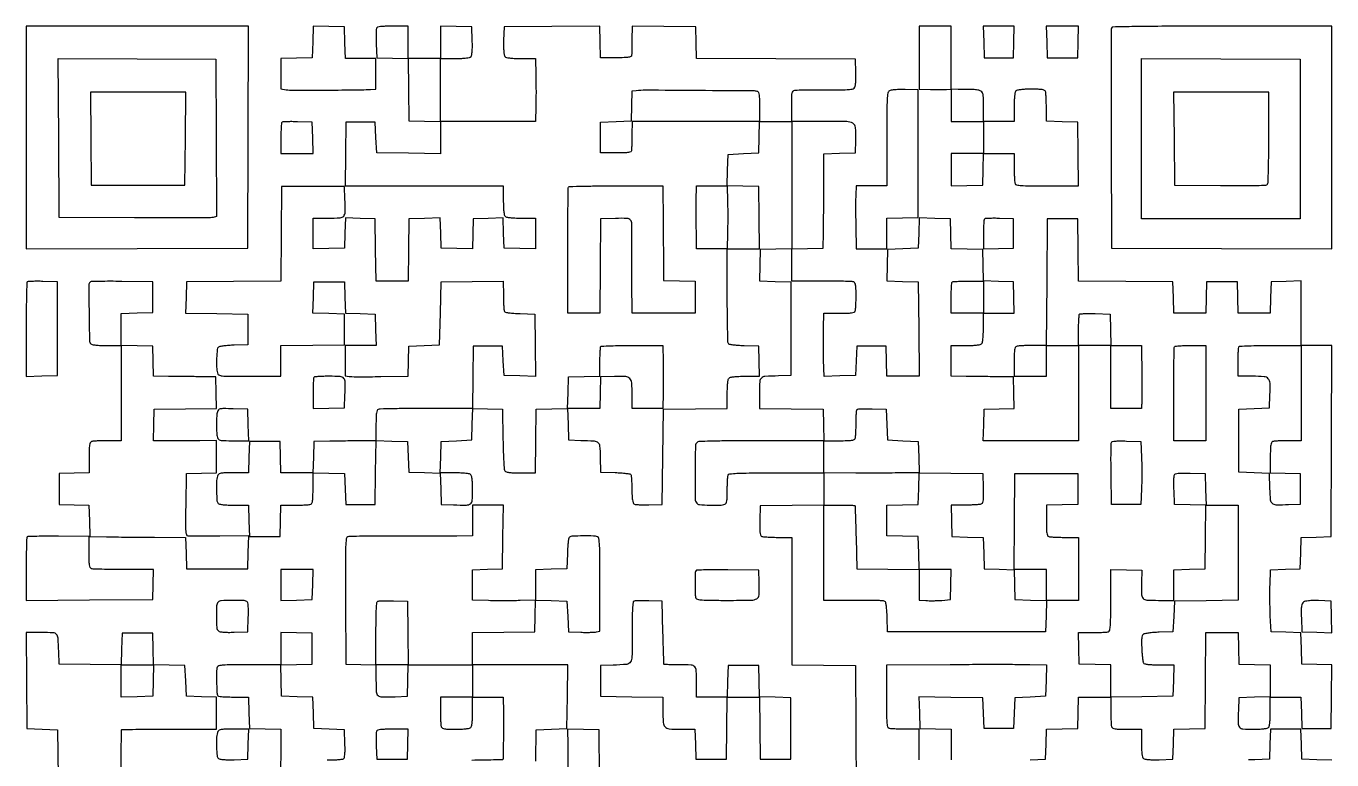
# Model space of a CAD drawing. Extents: x 179 to 1071, y 112 to 1107.
# Drawn here: x 179 to 1071, y 606 to 1107 of the extents above; entities that cross this region are included whole.
import ezdxf

# ---------------------------------------------------------------- set-up
doc = ezdxf.new("R2010")
doc.units = 0

msp = doc.modelspace()

# ---------------------------------------------------------------- linework, layer by layer
for points in [[(179, 1030.993714), (179, 954.987428), (254.75, 955.243714), (330.5, 955.5), (330.756286, 1031.25), (331.012572, 1107), (255.006286, 1107), (179, 1107)], [(833.216168, 1096.25), (833.5, 1085.5), (843.5, 1085.5), (853.5, 1085.5), (853.783832, 1096.25), (854.067663, 1107), (843.5, 1107), (832.932337, 1107)], [(876.216168, 1096.25), (876.5, 1085.5), (887, 1085.5), (897.5, 1085.5), (897.783832, 1096.25), (898.067663, 1107), (887, 1107), (875.932337, 1107)], [(223.235953, 1030.25), (223.5, 998.5), (255.5, 998.5), (287.5, 998.5), (287.764047, 1030.25), (288.028094, 1062), (255.5, 1062), (222.971906, 1062)], [(353, 725.466168), (353, 714.932337), (363.75, 715.216168), (374.5, 715.5), (374.784983, 725.75), (375.069966, 736), (364.034983, 736), (353, 736)], [(854.215017, 725.75), (854.5, 715.5), (865.25, 715.216168), (876, 714.932337), (876, 725.466168), (876, 736), (864.965017, 736), (853.930034, 736)], [(265.783832, 660.25), (265.5, 649.5), (254.75, 649.216168), (244, 648.932337), (244, 659.966168), (244, 671), (255.033832, 671), (266.067663, 671)]]:
    msp.add_lwpolyline(points, close=True)
for points in [[(865, 606), (875.5, 606.5), (875.784613, 616.716519), (876.069227, 626.933039), (886.784613, 627.216519), (897.5, 627.5), (897.783832, 638.25), (898.067663, 649), (909.033832, 649), (920, 649), (920, 639.581787, 0.005951), (920.044305, 635.859224, 0.007831), (920.178303, 632.465525, 0.005915), (920.367894, 629.638111, 0.07203), (920.606989, 628.581787, 0.201158), (921.381554, 627.772413, 0.0653), (923.006334, 627.305311, 0.031643), (925.836306, 627.060597, 0.005748), (931.106989, 627), (941, 627), (941, 617.622445, 0.007941), (941.0715, 613.120571, 0.025065), (941.318264, 610.113655, 0.036119), (941.734312, 608.104681, 0.151559), (942.399285, 607.083586, 0.132968), (943.486141, 606.587315, 0.020746), (945.849829, 606.296386, 0.018924), (949.042317, 606.15859, 0.009044), (953.149285, 606.211141), (962.5, 606.5), (962.784613, 616.716519), (963.069227, 626.933039), (973.784613, 627.216519), (984.5, 627.5), (984.763664, 660.25), (985.027329, 693), (995.979833, 693), (1006.932337, 693), (1007.216168, 682.25), (1007.5, 671.5), (1018.25, 671.216168), (1029, 670.932337), (1029, 660), (1029, 649.067663), (1018.25, 648.783832), (1007.5, 648.5), (1007.204946, 640, 0.009402), (1007.063929, 631.128427, 0.166071), (1007.986037, 628.454216, 0.213688), (1010.27423, 627.237933, 0.016882), (1017.319052, 627, 0.009407), (1021.333093, 627.07553, 0.019094), (1024.481118, 627.314649, 0.019972), (1026.819523, 627.677483, 0.148968), (1027.8, 628.2, 0.150969), (1028.328068, 629.200304, 0.019349), (1028.688776, 631.630442, 0.018472), (1028.925705, 634.928253, 0.008695), (1029, 639.2), (1029, 649), (1039.466168, 649), (1049.932337, 649), (1050.216168, 638.25), (1050.5, 627.5), (1060.5, 627.5), (1070.5, 627.5), (1070.769404, 649.214803), (1071.038809, 670.929605), (1060.769404, 671.214803), (1050.5, 671.5), (1050.216519, 682.215387), (1049.933039, 692.930773), (1039.716519, 693.215387), (1029.5, 693.5), (1029, 704.385003, -0.00576), (1028.830876, 709.301933, -0.00352), (1028.739013, 715.107184, -0.003528), (1028.729074, 720.859818, -0.006256), (1028.813661, 725.600723), (1029.127322, 735.931439), (1039.313661, 736.21572), (1049.5, 736.5), (1049.783481, 747.215387), (1050.066961, 757.930773), (1060.283481, 758.215387), (1070.5, 758.5), (1070.757242, 823.75), (1071.014483, 889), (1060.507242, 889), (1050, 889), (1050, 911.034983), (1050, 933.069966), (1039.75, 932.784983), (1029.5, 932.5), (1029.216168, 921.75), (1028.932337, 911), (1018, 911), (1007.067663, 911), (1006.783832, 921.75), (1006.5, 932.5), (996, 932.5), (985.5, 932.5), (985.216168, 921.75), (984.932337, 911), (974, 911), (963.067663, 911), (962.783832, 921.75), (962.5, 932.5), (930.269847, 932.763827), (898.039695, 933.027654), (897.769847, 954.263827), (897.5, 975.5), (887, 975.5), (876.5, 975.5), (876.239377, 932.25), (875.978755, 889), (866.571165, 889, 0.005957), (862.852672, 888.955694, 0.007837), (859.462404, 888.821697, 0.005923), (856.637867, 888.632099, 0.072008), (855.581787, 888.393011, 0.201158), (854.772413, 887.618446, 0.0653), (854.305311, 885.993666, 0.031643), (854.060597, 883.163694, 0.005748), (854, 877.893011), (854, 868), (865, 868), (876, 868), (876, 878.5), (876, 889), (887, 889), (898, 889), (898, 856.5), (898, 824), (888.25, 823.957682, -0.000334), (873.659075, 823.904101, -0.00058), (861.541702, 823.881745, -0.000694), (851.464404, 823.888828, -0.001257), (843.216168, 823.926805), (832.932337, 824), (833.216168, 834.75), (833.5, 845.5), (843.783473, 845.785353), (854.066946, 846.070705), (853.783473, 856.785353), (853.5, 867.5), (842.5, 867.652492, 0.000324), (837.54442, 867.717978, 0.0002), (831.720313, 867.788832, 0.000201), (825.967406, 867.8542, 0.000362), (821.25, 867.902492), (811, 868), (811, 878.5), (811, 889), (820.8, 889, 0.008695), (825.071747, 889.074295, 0.018472), (828.369558, 889.311224, 0.019349), (830.799696, 889.671932, 0.150969), (831.8, 890.2, 0.150969), (832.328068, 891.200304, 0.019349), (832.688776, 893.630442, 0.018472), (832.925705, 896.928253, 0.008695), (833, 901.2), (833, 911), (843.533832, 911), (854.067663, 911), (853.783832, 921.75), (853.5, 932.5), (843.283481, 932.784613), (833.066961, 933.069227), (832.783481, 943.784613), (832.5, 954.5), (821.784613, 954.783481), (811.069227, 955.066961), (810.784613, 965.283481), (810.5, 975.5), (799.785353, 975.783473), (789.070705, 976.066946), (788.785353, 965.783473), (788.5, 955.5), (778, 955), (767.5, 954.5), (767.216515, 943.784171), (766.93303, 933.068343), (777.716515, 932.784171), (788.5, 932.5), (788.763853, 900.25), (789.027706, 868), (778.048836, 868), (767.069966, 868), (766.784983, 878.25), (766.5, 888.5), (756.5, 888.5), (746.5, 888.5), (746, 878.5), (745.5, 868.5), (734.812989, 868.216807), (724.125978, 867.933614), (723.812989, 879.216807, -0.004045), (723.71349, 884.281583, -0.00255), (723.675316, 890.1965, -0.00256), (723.697217, 896.013345, -0.0047), (723.783832, 900.75), (724.067663, 911), (734.426843, 911, 0.005377), (739.973908, 911.059651, 0.030446), (742.919034, 911.302822, 0.063217), (744.602718, 911.767927, 0.20495), (745.393011, 912.581787, 0.070701), (745.631706, 913.623534, 0.006434), (745.821697, 916.287222, 0.008233), (745.955664, 919.484808, 0.006352), (746, 922.974799, 0.006824), (745.936805, 927.605148, 0.03479), (745.687898, 930.167248, 0.070258), (745.216173, 931.656877, 0.191652), (744.418213, 932.393011, 0.083055), (743.220565, 932.636631, 0.001841), (737.303225, 932.821697, 0.004125), (730.357109, 932.956005, 0.002771), (722.418213, 933), (702, 933), (702, 943.966168), (702, 954.932337), (712.75, 955.216168), (723.5, 955.5), (723.703106, 966, 0.002225), (723.784589, 971.471862, 0.00067), (723.860325, 979.794749, 0.000671), (723.920247, 989.131925, 0.000729), (723.953106, 998.216168), (724, 1019.932337), (734.75, 1020.216168), (745.5, 1020.5), (745.788833, 1029.243181, 0.024894), (745.645336, 1037.807297, 0.253904), (743.811752, 1040.707167, 0.123466), (739.591054, 1041.847959, 0.004572), (722.964816, 1042), (702, 1042), (702, 1052.391592, -0.003678), (702.048293, 1058.956689, -0.047361), (702.315767, 1061.392701, -0.152694), (702.985668, 1062.598631, -0.138101), (704.25, 1063.266887, -0.047107), (705.822311, 1063.452668, -0.002153), (711.237209, 1063.556451, -0.003573), (717.673062, 1063.606086, -0.002552), (724.87667, 1063.573393, 0.003058), (734.433931, 1063.539695, 0.014903), (739.843997, 1063.715009, 0.022216), (743.220901, 1064.076431, 0.159931), (744.662773, 1064.80563, 0.129992), (745.327589, 1065.948493, 0.04059), (745.699795, 1067.913561, 0.026478), (745.856156, 1070.854605, 0.007864), (745.786103, 1075.357531), (745.5, 1084.5), (691.283745, 1084.758596), (637.067489, 1085.017192), (636.783745, 1095.758596), (636.5, 1106.5), (614.75, 1106.769502), (593, 1107.039005), (592.88465, 1097.769502, -0.001156), (592.830648, 1094.109758, -0.001536), (592.763631, 1090.782291, -0.001084), (592.692823, 1087.992656, -0.015497), (592.63465, 1087, -0.275213), (592.07762, 1086.230626, -0.066821), (590.503494, 1085.78892, -0.030039), (587.600724, 1085.556017, -0.005001), (582, 1085.5), (571.5, 1085.5), (571.21603, 1096.263621), (570.93206, 1107.027242), (538.21603, 1106.763621), (505.5, 1106.5), (505.211141, 1097.149285, 0.009044), (505.15859, 1093.042317, 0.018924), (505.296386, 1089.849829, 0.020746), (505.587315, 1087.486141, 0.132968), (506.083586, 1086.399285, 0.153777), (507.121999, 1085.729425, 0.035252), (509.194366, 1085.31522, 0.024289), (512.318545, 1085.070322, 0.007415), (517.060061, 1085), (526.875232, 1085), (527.187616, 1073.75, -0.004056), (527.286888, 1068.698016, -0.002552), (527.324862, 1062.79375, -0.002561), (527.302819, 1056.984411, -0.004692), (527.216168, 1052.25), (526.932337, 1042), (494.466168, 1042), (462, 1042), (462, 1063.5), (462, 1085), (471.877555, 1085, 0.007345), (476.653266, 1085.070162, 0.024181), (479.794146, 1085.314808, 0.035127), (481.875583, 1085.728754, 0.154085), (482.916414, 1086.399285, 0.132968), (483.412685, 1087.486141, 0.020746), (483.703614, 1089.849829, 0.018924), (483.84141, 1093.042317, 0.009044), (483.788859, 1097.149285), (483.5, 1106.5), (472.75, 1106.783832), (462, 1107.067663), (462, 1096.033832), (462, 1085), (451, 1085), (440, 1085), (440, 1096), (440, 1107), (429.468615, 1107, 0.00619), (424.342601, 1106.936534, 0.023677), (421.157558, 1106.706476, 0.034741), (419.150647, 1106.322788, 0.241018), (418.428774, 1105.674983, 0.081654), (418.239658, 1104.758353, 0.005045), (418.154817, 1101.970602, 0.007376), (418.136178, 1098.631743, 0.005394), (418.210159, 1094.924983), (418.5, 1085.5), (429.23021, 1085.216369), (439.96042, 1084.932738), (440.23021, 1063.716369), (440.5, 1042.5), (451.25, 1042.216168), (462, 1041.932337), (462, 1030.946666), (462, 1019.960995), (440.25, 1020.230498), (418.5, 1020.5), (418, 1031), (417.5, 1041.5), (407.5, 1041.5), (397.5, 1041.5), (397.230498, 1019.75), (396.960995, 998), (450.980498, 998), (505, 998), (505, 988.2, 0.008695), (505.074295, 983.928253, 0.018472), (505.311224, 980.630442, 0.019349), (505.671932, 978.200304, 0.150969), (506.2, 977.2, 0.150969), (507.200304, 976.671932, 0.019349), (509.630442, 976.311224, 0.018472), (512.928253, 976.074295, 0.008695), (517.2, 976), (527, 976), (527, 965.466168), (527, 954.932337), (516.25, 955.216168), (505.5, 955.5), (505.214635, 965.784593), (504.92927, 976.069185), (494.714635, 975.784593), (484.5, 975.5), (484.214647, 965.216527), (483.929295, 954.933054), (473.214647, 955.216527), (462.5, 955.5), (462.214647, 965.783473), (461.929295, 976.066946), (451.214647, 975.783473), (440.5, 975.5), (440.230112, 954.25), (439.960225, 933), (429, 933), (418.039775, 933), (417.769888, 954.25), (417.5, 975.5), (407.285365, 975.784593), (397.07073, 976.069185), (396.785365, 965.784593), (396.5, 955.5), (385.75, 955.216168), (375, 954.932337), (375, 965.466168), (375, 976), (385.480948, 976, 0.01319), (393.50249, 976.211645, 0.203196), (395.933469, 977.397028, 0.179688), (396.928151, 980.034911, 0.009927), (396.795054, 989), (396.5, 997.5), (375, 997.5), (353.5, 997.5), (353.236165, 965.263835), (352.97233, 933.02767), (320.736165, 932.763835), (288.5, 932.5), (288.216371, 921.769986), (287.932742, 911.039971), (309.216371, 910.769986), (330.5, 910.5), (330.5, 900), (330.5, 889.5), (321.054124, 889.209882, 0.009679), (317.346001, 889.024093, 0.013265), (314.020329, 888.704018, 0.009997), (311.288784, 888.312199, 0.133347), (310.373712, 887.89519, 0.20101), (309.51104, 886.243559, 0.010957), (309.13582, 880.266421, 0.01745), (309.100481, 874.259667, 0.054104), (309.653743, 870.25, 0.213201), (310.687475, 868.932612, 0.0961), (312.835432, 868.282876, 0.024195), (317.383932, 868.038171, 0.001342), (331.608408, 868), (353, 868), (353, 878.480498), (353, 888.960995), (374.75, 889.230498), (396.5, 889.5), (396.5, 900), (396.5, 910.5), (385.716515, 910.784171), (374.93303, 911.068343), (375.216515, 921.784171), (375.5, 932.5), (386, 932.5), (396.5, 932.5), (396.783481, 921.784613), (397.066961, 911.069227), (407.283481, 910.784613), (417.5, 910.5), (417.783832, 899.75), (418.067663, 889), (407.533832, 889), (397, 889), (397, 878.613499), (397, 868.226999), (399.75, 867.863499, 0.030213), (401.60506, 867.731545, 0.001824), (407.189861, 867.692686, 0.002724), (413.846303, 867.706922, 0.002009), (421.215486, 867.792453), (439.930971, 868.084906), (440.215486, 878.292453), (440.5, 888.5), (451, 889), (461.5, 889.5), (462, 911), (462.5, 932.5), (483.75, 932.769888), (505, 933.039775), (505.015313, 923.269888, 0.007295), (505.07721, 919.439142, 0.010156), (505.252233, 916.014116, 0.006942), (505.49508, 913.172452, 0.117279), (505.800347, 912.288805, 0.199883), (506.589, 911.737468, 0.01918), (508.944063, 911.315749, 0.019108), (512.199826, 910.987032, 0.00836), (516.535034, 910.788805), (526.5, 910.5), (526.769987, 889.215966), (527.039973, 867.931931), (516.269987, 868.215966), (505.5, 868.5), (505, 878.5), (504.5, 888.5), (494.5, 888.5), (484.5, 888.5), (484.230112, 867.25), (483.960225, 846), (452.5619, 846, 0.001806), (440.413246, 845.956125, 0.002795), (429.922183, 845.821697, 0.000866), (420.831057, 845.638633, 0.086349), (419.581787, 845.393011, 0.205218), (418.76761, 844.601595, 0.063068), (418.30265, 842.913621, 0.030363), (418.059586, 839.960143, 0.005351), (418, 834.393011), (418, 824), (407.75, 823.902492, 0.000362), (403.032594, 823.8542, 0.000201), (397.279688, 823.788832, 0.0002), (391.45558, 823.717978, 0.000324), (386.5, 823.652492), (375.5, 823.5), (375.216168, 812.75), (374.932337, 802), (364, 802), (353.067663, 802), (352.783832, 812.75), (352.5, 823.5), (342, 823.5), (331.5, 823.5), (331.216168, 812.75), (330.932337, 802), (320.5828, 802, 0.003808), (314.078006, 801.950457, 0.04688), (311.614743, 801.681084, 0.145131), (310.364818, 801.013005, 0.133242), (309.630286, 799.75, 0.05739), (309.039417, 795.764518, 0.015809), (309.033618, 789.416487, 0.010157), (309.359131, 783.041418, 0.180438), (310.2, 781.2, 0.150842), (311.199046, 780.67228, 0.01939), (313.623182, 780.311437, 0.018512), (316.911233, 780.074372, 0.008739), (321.166168, 780), (330.932337, 780), (331.216168, 769.25), (331.5, 758.5), (342, 758.5), (352.5, 758.5), (352.783832, 769.25), (353.067663, 780), (362.452044, 780, 0.005972), (366.161644, 780.044307, 0.007852), (369.544413, 780.178303, 0.005942), (372.36267, 780.367915, 0.07196), (373.418213, 780.606989, 0.205485), (374.232706, 781.399526, 0.062919), (374.697521, 783.091792, 0.03028), (374.940479, 786.053621, 0.005326), (375, 791.640821), (375, 802.067663), (385.75, 801.783832), (396.5, 801.5), (397, 791), (397.5, 780.5), (407.5, 780.5), (417.5, 780.5), (417.769596, 802.283633), (418.039192, 824.067266), (428.769596, 823.783633), (439.5, 823.5), (440, 813), (440.5, 802.5), (451.216508, 802.216508), (461.933016, 801.933016), (462.216508, 791.216508), (462.5, 780.5), (471, 780.204946, 0.009402), (479.871573, 780.063929, 0.166071), (482.545784, 780.986037, 0.213688), (483.762067, 783.27423, 0.016882), (484, 790.319052, 0.009407), (483.92447, 794.333093, 0.019094), (483.685351, 797.481118, 0.019972), (483.322517, 799.819523, 0.148968), (482.8, 800.8, 0.151095), (481.798441, 801.328414, 0.019308), (479.362299, 801.688986, 0.018432), (476.054729, 801.925781, 0.008652), (471.766168, 802), (461.932337, 802), (462.216168, 812.75), (462.5, 823.5), (473, 824), (483.5, 824.5), (483.784183, 835.284606), (484.068365, 846.069211), (494.284183, 845.784606), (504.5, 845.5), (504.771257, 825.07685, 0.003809), (504.954977, 816.28686, 0.008626), (505.259303, 809.641918, 0.005658), (505.637707, 804.560667, 0.152945), (506.143702, 803.32685, 0.16113), (507.139769, 802.704365, 0.029649), (509.301203, 802.311575, 0.022456), (512.479051, 802.070931, 0.00767), (517.102942, 802), (526.960995, 802), (527.230498, 823.75), (527.5, 845.5), (538.215829, 845.783485), (548.931657, 846.06697), (549.215829, 835.283485), (549.5, 824.5), (558, 824.24922, -0.008001), (567.14566, 823.832838, -0.165236), (569.65727, 822.803333, -0.196929), (570.809521, 820.50884, -0.012174), (571.215131, 812.7397), (571.5, 802.5), (581.464966, 802.211195, -0.009352), (585.401832, 802.023357, -0.015015), (588.747492, 801.699808, -0.010294), (591.429994, 801.302552, -0.215656), (592.08582, 800.861141, -0.114423), (592.349444, 800.080606, -0.006075), (592.575631, 797.448186, -0.009286), (592.749832, 794.283536, -0.006609), (592.832227, 790.732836, 0.008666), (592.945344, 786.592457, 0.023432), (593.213896, 783.665652, 0.02924), (593.614717, 781.65551, 0.186943), (594.211373, 780.828354, 0.121333), (595.127098, 780.509786, 0.009178), (597.765216, 780.311691, 0.012227), (600.958779, 780.209012, 0.008991), (604.5, 780.245463), (613.5, 780.5), (614, 813), (614.5, 845.5), (636.25, 845.769502), (658, 846.039005), (658, 855.819502, -0.00872), (658.07434, 860.081558, -0.018495), (658.311347, 863.373743, -0.019373), (658.672132, 865.800421, -0.150896), (659.2, 866.8, -0.151099), (660.201601, 867.328426, -0.019307), (662.637948, 867.688993, -0.018431), (665.94585, 867.925784, -0.008651), (670.234983, 868), (680.069966, 868), (679.784983, 878.25), (679.5, 888.5), (669.535034, 888.788805, -0.00836), (665.199826, 888.987032, -0.019108), (661.944063, 889.315749, -0.01918), (659.589, 889.737468, -0.199883), (658.800347, 890.288805, -0.135448), (658.487779, 891.310601, -0.000948), (658.252233, 900.470774, -0.003568), (658.076749, 910.992264, -0.002265), (658.015313, 923.25), (658, 955), (669.019888, 955), (680.039775, 955), (679.769888, 976.25), (679.5, 997.5), (668.716515, 997.784171), (657.93303, 998.068343), (658.216515, 1008.784171), (658.5, 1019.5), (669, 1020), (679.5, 1020.5), (679.783832, 1031.25), (680.067663, 1042), (691.033832, 1042), (702, 1042), (702, 998.533832), (702, 955.067663), (691.25, 954.783832), (680.5, 954.5), (680.216515, 943.784171), (679.93303, 933.068343), (690.716515, 932.784171), (701.5, 932.5), (701.5, 900.5), (701.5, 868.5), (693, 868.24922, 0.007917), (683.757562, 867.829986, 0.170041), (681.276951, 866.786976, 0.199966), (680.185286, 864.475254, 0.011615), (680, 856.50045), (680, 846.039005), (701.75, 845.769502), (723.5, 845.5), (723.783832, 834.75), (724.067663, 824), (713.283832, 823.952903, -0.000693), (707.194172, 823.934747, -0.000137), (696.282009, 823.920329, -0.000145), (683.571965, 823.910709, -0.000135), (670.548538, 823.908149, 0.002278), (656.763786, 823.846348, 0.005491), (646.565466, 823.642125, 0.002415), (638.59801, 823.356495, 0.164475), (637.353739, 822.878614, 0.219526), (636.226101, 820.519433, 0.002414), (636.064829, 802.297969, 0.002847), (636.094974, 784.264986, 0.173036), (637.186416, 781.275383, 0.204828), (638.948574, 780.371369, 0.0088), (646.059274, 779.998856, 0.013317), (653.008471, 779.942506, 0.087191), (656.418213, 780.606989, 0.191652), (657.216173, 781.343123, 0.070258), (657.687898, 782.832752, 0.03479), (657.936805, 785.394852, 0.006824), (658, 790.025201, -0.006352), (658.044336, 793.515192, -0.008233), (658.178303, 796.712778, -0.006434), (658.368294, 799.376466, -0.070701), (658.606989, 800.418213, -0.279562), (659.804405, 801.345967, -0.016522), (664.57718, 801.733108, -0.010731), (672.91322, 801.953519, -0.001243), (691.606989, 802), (724, 802), (724, 791.019502), (724, 780.039005), (702.25, 779.769502), (680.5, 779.5), (680.211769, 769.582645, 0.006827), (680.138177, 764.804805, 0.023663), (680.278982, 761.717063, 0.033714), (680.604266, 759.705135, 0.19692), (681.211769, 758.847958, 0.115445), (682.139851, 758.524351, 0.007585), (684.985645, 758.266219, 0.010675), (688.421391, 758.080714, 0.007755), (692.25, 758.015313), (702, 758), (702, 714.519502), (702, 671.039005), (723.75, 670.769502), (745.5, 670.5), (745.760623, 627.25), (746.021245, 584)], [(527.230112, 605.25), (527.5, 626.5), (538, 627), (548.5, 627.5), (548.769502, 649.25), (549.039005, 671), (516.519502, 671), (484, 671), (484, 681.980112), (484, 692.960225), (505.25, 693.230112), (526.5, 693.5), (526.784171, 704.283485), (527.068343, 715.06697), (537.784171, 714.783485), (548.5, 714.5), (549, 704), (549.5, 693.5), (558, 693.204946, 0.006878), (561.419301, 693.13333, 0.008052), (564.664062, 693.16227, 0.007225), (567.400533, 693.270341, 0.047969), (568.75, 693.473998), (571, 694.038104), (571, 725.912063, 0.001267), (570.953422, 744.29556, 0.010899), (570.732833, 752.504961, 0.016942), (570.344361, 757.200679, 0.278904), (569.418213, 758.393011, 0.086779), (566.67076, 758.930759, 0.007578), (559.53623, 758.966446, 0.005824), (552.257609, 758.807741, 0.133957), (550.287346, 758.198752, 0.202046), (549.730055, 757.394503, 0.018631), (549.31097, 754.952903, 0.018541), (548.98494, 751.554841, 0.007781), (548.787346, 746.964064), (548.5, 736.5), (537.75, 736.216168), (527, 735.932337), (527, 725.530507), (527, 715.128677), (516.400107, 714.814338, -0.004692), (511.554047, 714.716137, -0.002696), (505.712026, 714.6841, -0.002693), (499.841483, 714.71519, -0.004492), (494.900107, 714.812384), (484, 715.124768), (484, 725.527401), (484, 735.930034), (494.25, 736.215017), (504.5, 736.5), (504.769502, 758.25), (505.039005, 780), (494.519502, 780), (484, 780), (484, 769.5), (484, 759), (473.25, 758.847657, -0.002815), (467.216693, 758.796125, -0.000576), (456.551562, 758.777356, -0.000606), (444.156683, 758.784849, -0.000569), (431.5, 758.822264, 0.001664), (419.491596, 758.831473, 0.002552), (409.089083, 758.751726, 0.000859), (400.102868, 758.621512, 0.071164), (398.73943, 758.403865, 0.300746), (397.657466, 757.082542, 0.01689), (397.278896, 751.529582, 0.009319), (397.119251, 741.332272, 0.000763), (397.23943, 714.679258), (397.5, 671.5), (407.75, 671.215017), (418, 670.930034), (418, 660.484069, 0.013279), (418.212318, 652.491055, 0.203503), (419.398538, 650.064186, 0.179309), (422.037274, 649.07159, 0.009911), (431, 649.204946), (439.5, 649.5), (439.783832, 660.25), (440.067663, 671), (462.033832, 671), (484, 671), (484, 660), (484, 649), (473, 649), (462, 649), (462, 639.581787, 0.005951), (462.044305, 635.859224, 0.007831), (462.178303, 632.465525, 0.005915), (462.367894, 629.638111, 0.07203), (462.606989, 628.581787, 0.195123), (463.357006, 627.779618, 0.068495), (464.894083, 627.309523, 0.033615), (467.550838, 627.062206, 0.006405), (472.406989, 627, 0.009539), (476.37742, 627.075751, 0.019202), (479.500056, 627.315267, 0.020076), (481.822996, 627.678473, 0.148618), (482.8, 628.2, 0.150969), (483.328068, 629.200304, 0.019349), (483.688776, 631.630442, 0.018472), (483.925705, 634.928253, 0.008695), (484, 639.2), (484, 649), (494.5, 649), (505, 649), (505.085939, 638.75, -0.003221), (505.105914, 628.463171, -0.002748), (504.997487, 617.616792, -0.00033), (504.823025, 606.81646, -0.194547), (504.582392, 606.249059, -0.192562), (504.335803, 606.143366, -0.000195), (498.259556, 605.997056, -0.001838), (491.451202, 605.860821, -0.001123), (483.414282, 605.747616)], [(243.93983, 594.783832, -0.002172), (243.925436, 606.110657, -0.002792), (244.015599, 616.526206, -0.000393), (244.160593, 626.175211, -0.194806), (244.394728, 626.728062, -0.196395), (244.664587, 626.841376, -0.0001), (254.037854, 626.930338, -0.001321), (264.482796, 626.999798, -0.000802), (276.835221, 627.029492), (309, 627.05521), (309, 637.992622), (309, 648.930034), (298.75, 649.215017), (288.5, 649.5), (288, 660), (287.5, 670.5), (276.783492, 670.783492), (266.066984, 671.066984), (265.783492, 681.783492), (265.5, 692.5), (255, 692.5), (244.5, 692.5), (244.215968, 681.730211), (243.931935, 670.960423), (222.715968, 671.230211), (201.5, 671.5), (201.24922, 680, 0.007933), (200.829621, 689.244133, 0.170386), (199.784699, 691.724207, 0.199677), (197.469223, 692.815248, 0.011543), (189.467284, 693), (178.972671, 693), (179.236336, 660.25), (179.5, 627.5), (190, 627), (200.5, 626.5), (200.763899, 594.21517)], [(384.716168, 606.015313, 0.007737), (388.557851, 606.08078, 0.010655), (392.004857, 606.266491, 0.00756), (394.860144, 606.524893, 0.115506), (395.789728, 606.848883, 0.193917), (396.393714, 607.690708, 0.035484), (396.721172, 609.617554, 0.024729), (396.862613, 612.565119, 0.007315), (396.789728, 617.08357), (396.5, 626.5), (386, 627), (375.5, 627.5), (375.216508, 638.216508), (374.933016, 648.933016), (364.216508, 649.216508), (353.5, 649.5), (353.216515, 660.215829), (352.93303, 670.931657), (363.716515, 671.215829), (374.5, 671.5), (374.5, 682), (374.5, 692.5), (363.75, 692.783832), (353, 693.067663), (353, 682.033832), (353, 671), (331.606989, 671, 0.001918), (319.137981, 670.952164, 0.017035), (313.649258, 670.722937, 0.036978), (310.663595, 670.272527, 0.250218), (309.571759, 669.326404, 0.088636), (309.122527, 666.985463, 0.005396), (309.108249, 659.829191, 0.00562), (309.251167, 652.69703, 0.083054), (309.739574, 650.25, 0.250222), (310.422186, 649.654087, 0.028118), (312.52002, 649.291615, 0.022035), (315.715414, 649.064969, 0.006687), (320.573157, 649), (330.932337, 649), (331.216168, 638.25), (331.5, 627.5), (342.260597, 627.216061), (353.021194, 626.932122), (352.760597, 583.716061)], [(789, 606), (789, 616.5), (789, 627), (779.581787, 627, -0.005951), (775.859224, 627.044305, -0.007831), (772.465525, 627.178303, -0.005915), (769.638111, 627.367894, -0.07203), (768.581787, 627.606989, -0.258668), (767.696196, 628.662358, -0.030034), (767.275591, 631.833641, -0.015908), (767.049571, 637.481592, -0.002046), (767, 649.596478), (767, 670.978978), (810.25, 671.239489, -0.000803), (827.636239, 671.316297, -0.000944), (844.10975, 671.331534, -0.000827), (858.028584, 671.295108, -0.005865), (864.783193, 671.187011), (876.066386, 670.874022), (875.783193, 660.187011), (875.5, 649.5), (865, 649), (854.5, 648.5), (854, 638), (853.5, 627.5), (843.5, 627.5), (833.5, 627.5), (833, 638), (832.5, 648.5), (810.715969, 648.769597), (788.931939, 649.039194), (789.215969, 638.269597), (789.5, 627.5), (800.25, 627.216168), (811, 626.932337), (811, 616.5), (811, 606.067663)], [(570.763853, 594.25), (570.5, 626.5), (559.695226, 626.784387), (548.890453, 627.068775), (549.003658, 616.284387, -0.001252), (549.04288, 611.377378, -0.000736), (549.066444, 605.510101, -0.000736), (549.072722, 599.646089, -0.001258)], [(1071, 605.930034), (1060.75, 606.215017), (1050.5, 606.5), (1050.215017, 616.75), (1049.930034, 627), (1039.5, 627), (1029.069966, 627), (1028.784983, 616.75), (1028.5, 606.5), (1018.535034, 606.211195, 0.00836), (1014.199826, 606.012968, 0.019108)]]:
    msp.add_lwpolyline(points, format="xyb")
for points in [[(374.784171, 1096.283485), (374.5, 1085.5), (363.75, 1085.216168), (353, 1084.932337), (353, 1074.554066), (353, 1064.175796), (356.75, 1063.642839, 0.035454), (360.979954, 1063.344994, 0.000738), (382.101358, 1063.38844, 0.001819), (402.157352, 1063.532237, 0.007564), (414.25, 1063.845929), (418, 1064), (418, 1074.5), (418, 1085), (407.533832, 1085), (397.067663, 1085), (396.783832, 1095.75), (396.5, 1106.5), (385.784171, 1106.783485), (375.068343, 1107.06697)], [(789, 1085.5), (789, 1064), (796.75, 1063.820304, 0.003416), (799.955469, 1063.76789, 0.003363), (803.178125, 1063.758894, 0.003306), (806.002165, 1063.788681, 0.012836), (807.75, 1063.863587), (811, 1064.086564), (811, 1053.043282), (811, 1042), (822, 1042), (833, 1042), (833, 1031), (833, 1020), (822, 1020), (811, 1020), (811, 1008.966168), (811, 997.932337), (821.75, 998.216168), (832.5, 998.5), (832.783832, 1009.25), (833.067663, 1020), (843.533832, 1020), (854, 1020), (854, 1010.581787, 0.005951), (854.044305, 1006.859224, 0.007831), (854.178303, 1003.465525, 0.005915), (854.367894, 1000.638111, 0.07203), (854.606989, 999.581787, 0.258752), (855.662869, 998.696053, 0.029979), (858.838399, 998.275555, 0.015887), (864.493684, 998.049558, 0.002042), (876.626491, 998), (898.039005, 998), (897.769502, 1019.75), (897.5, 1041.5), (886.75, 1041.783832), (876, 1042.067663), (876, 1051.452044, 0.005972), (875.955693, 1055.161644, 0.007852), (875.821697, 1058.544413, 0.005942), (875.632085, 1061.36267, 0.07196), (875.393011, 1062.418213, 0.195123), (874.642994, 1063.220382, 0.068495), (873.105917, 1063.690477, 0.033615), (870.449162, 1063.937794, 0.006405), (865.593011, 1064, 0.009539), (861.62258, 1063.924249, 0.019202), (858.499944, 1063.684733, 0.020076), (856.177004, 1063.321527, 0.148618), (855.2, 1062.8, 0.150969), (854.671932, 1061.799696, 0.019349), (854.311224, 1059.369558, 0.018472), (854.074295, 1056.071747, 0.008695), (854, 1051.8), (854, 1042), (843.5, 1042), (833, 1042), (833, 1052.024751, 0.003882), (832.949456, 1058.534255, 0.053875), (832.660954, 1060.864619, 0.154006), (831.91392, 1062.121005, 0.091613), (830.412936, 1063.033102, 0.040557), (829.161271, 1063.396076, 0.019468), (827.509835, 1063.6664, 0.019158), (825.75469, 1063.815964, 0.025924), (824.162936, 1063.807787, -0.009484), (822.422557, 1063.74161, -0.004511), (820.180675, 1063.719156, -0.00447), (817.836091, 1063.737789, -0.006328), (815.75, 1063.799436), (811, 1064), (811, 1085.5), (811, 1107), (800, 1107), (789, 1107)], [(920.460009, 1105.75, 0.090591), (920.266358, 1104.709509, 0.000109), (920.198937, 1082.982812, 0.000984), (920.176611, 1058.652573, 0.000605), (920.241394, 1030), (920.5, 955.5), (995.75, 955.243674), (1071, 954.987348), (1071, 1030.993674), (1071, 1107), (995.968615, 1107, 0.000668), (957.448289, 1106.948566, 0.003471), (936.19131, 1106.744245, 0.001205), (921.475143, 1106.465155, 0.305157)], [(308.758677, 1030.77123), (309.017354, 977.04246), (306.758677, 976.494347, -0.057902), (304.987826, 976.276519, -0.000418), (290.035361, 976.188577, -0.001589), (272.903102, 976.156579, -0.001017), (253, 976.223117), (201.5, 976.5), (201.241383, 1030.758691), (200.982767, 1085.017383), (254.741383, 1084.758691), (308.5, 1084.5)], [(1049.5, 1030), (1049.5, 975.5), (995.211905, 975.5), (940.92381, 975.5), (940.942857, 1025.75, -0.000032), (940.951538, 1045.331386, -0.000047), (940.961905, 1062.563467, -0.000022), (940.972765, 1077.239555, -0.00086), (940.980952, 1080.508612), (941, 1085.017225), (995.25, 1084.758612), (1049.5, 1084.5)], [(678.623247, 1062.591079, -0.230867), (679.300822, 1061.864635, -0.041818), (679.702522, 1060.009422, -0.026032), (679.93655, 1056.999433, -0.006386), (680, 1052.031385), (680, 1042), (636.5, 1042), (593, 1042), (592.847686, 1032.75, -0.000742), (592.782125, 1029.097728, -0.000986), (592.711031, 1025.776562, -0.000695), (592.642052, 1022.991784, -0.009938), (592.596366, 1022, -0.279912), (592.056446, 1021.230382, -0.068249), (590.500094, 1020.788076, -0.030202), (587.608937, 1020.555645, -0.004959), (581.998681, 1020.5), (571.5, 1020.5), (571.5, 1031), (571.5, 1041.5), (582, 1042), (592.5, 1042.5), (592.784286, 1052.686886), (593.068573, 1062.873772), (595.784286, 1063.186886, -0.030056), (601.987702, 1063.52653, -0.000449), (638.351965, 1063.297627, -0.00016), (676.401417, 1063.011751, -0.089884)], [(768.75, 1062.939322, 0.224283), (767.716393, 1061.408461, 0.024908), (767.271821, 1057.099241, 0.012096), (767.044476, 1049.209829, 0.001155), (767, 1029.95031), (767, 998), (756.547717, 998), (746.095435, 998), (745.797717, 991.75, 0.009528), (745.701269, 988.371893, 0.002386), (745.675256, 982.85625, 0.002436), (745.706341, 976.546875, 0.00245), (745.7989, 970.25), (746.0978, 955), (756.5489, 955), (767, 955), (767, 965.466168), (767, 975.932337), (777.75, 976.216168), (788.5, 976.5), (788.5, 1020), (788.5, 1063.5), (779.5, 1063.739012, 0.011099), (775.925599, 1063.754574, 0.014103), (772.629687, 1063.602695, 0.0121), (769.903866, 1063.333461, 0.10362)], [(963.235953, 1030.25), (963.5, 998.5), (994.93202, 998.235498, 0.001697), (1010.901959, 998.155315, 0.00816), (1019.995146, 998.288929, 0.006635), (1026.009704, 998.555446, 0.241447), (1027.166708, 999.235498, 0.134731), (1027.492293, 1000.296498, 0.001088), (1027.738089, 1009.161365, 0.003824), (1027.920853, 1019.372002, 0.002438), (1027.984687, 1031.25), (1028, 1062), (995.485953, 1062), (962.971906, 1062)], [(353.699448, 1041.366114, 0.177451), (353.419778, 1040.762931, 0.004898), (353.205463, 1037.836713, 0.009512), (353.050668, 1034.343898, 0.006317), (353, 1030.333333), (353, 1020), (364.033832, 1020), (375.067663, 1020), (374.783832, 1030.75), (374.5, 1041.5), (364.449448, 1041.782781, 0.006672), (360.547259, 1041.840477, 0.010046), (357.145783, 1041.777033, 0.005301), (354.300668, 1041.636532, 0.183378)], [(614.070665, 987.75, 0.000166), (614.109579, 982.365361, 0.000048), (614.173251, 974.048437, 0.000048), (614.246823, 964.674575, 0.000052), (614.320665, 955.5), (614.5, 933.5), (625.25, 933.216168), (636, 932.932337), (636, 921.966168), (636, 911), (614.5, 911), (593, 911), (592.872412, 931.75, -0.00075), (592.83208, 940.427591, -0.000692), (592.816369, 949.34187, -0.000691), (592.824339, 957.284404, -0.002303), (592.860795, 962.498921, 0.007859), (592.821271, 972.092932, 0.171688), (591.84661, 974.683146, 0.214746), (589.528079, 975.796761, 0.013159), (581.671783, 975.78412), (571.5, 975.5), (571.236147, 943.25), (570.972294, 911), (559.986147, 911), (549, 911), (549, 953.833333, -0.001457), (549.048, 970.303359, -0.002374), (549.195833, 984.280208, -0.000321), (549.393998, 996.69021, -0.194599), (549.666667, 997.333333, -0.192996), (550.302543, 997.605252, -0.00057), (559.488542, 997.804167, -0.003167), (569.914556, 997.951968, -0.00196), (582.166667, 998), (614, 998)], [(658.185662, 987.25, -0.004782), (658.281931, 982.356229, -0.002807), (658.308236, 976.5, -0.002807), (658.268781, 970.643775, -0.004781), (658.161524, 965.75), (657.823048, 955), (647.411524, 955), (637, 955), (636.936926, 961.75, 0.000495), (636.906816, 964.663738, 0.000382), (636.868431, 967.839062, 0.000387), (636.828031, 970.803875, 0.000929), (636.792325, 973, -0.004406), (636.770043, 975.395062, -0.001192), (636.777224, 979.189062, -0.001206), (636.806031, 983.495706, -0.001251), (636.8554, 987.75), (637, 998), (647.435662, 998), (657.871323, 998)], [(833.700461, 975.367127, 0.176293), (833.420705, 974.767292, 0.005304), (833.20576, 971.973609, 0.009923), (833.050759, 968.630702, 0.006622), (833, 964.79835), (833, 954.930034), (843.25, 955.215017), (853.5, 955.5), (853.5, 965.5), (853.5, 975.5), (843.950461, 975.783794, 0.007041), (840.240283, 975.841782, 0.010544), (837.000338, 975.778463, 0.005798), (834.297812, 975.637197, 0.182377)], [(179.699448, 932.366114, 0.19269), (179.414302, 931.700394, 0.000624), (179.205463, 922.51115, 0.003314), (179.0504, 912.066836, 0.002054), (179, 899.799502), (179, 867.932337), (189.75, 868.216168), (200.5, 868.5), (200.5, 900.5), (200.5, 932.5), (190.449448, 932.782781, 0.006672), (186.547259, 932.840477, 0.010046), (183.145783, 932.777033, 0.005301), (180.300668, 932.636532, 0.183378)], [(222.686013, 932.35268, 0.200421), (221.80232, 930.201623, 0.001597), (221.972512, 911.288174, 0.001635), (222.2646, 892.399751, 0.194048), (223.2, 890.2, 0.150969), (224.200304, 889.671932, 0.019349), (226.630442, 889.311224, 0.018472), (229.928253, 889.074295, 0.008695), (234.2, 889), (244, 889), (244, 856.5), (244, 824), (234.581787, 824, 0.005951), (230.859224, 823.955695, 0.007831), (227.465525, 823.821697, 0.005915), (224.638111, 823.632106, 0.07203), (223.581787, 823.393011, 0.204941), (222.767938, 822.602756, 0.063222), (222.302828, 820.919218, 0.030449), (222.059653, 817.974376, 0.005378), (222, 812.427994), (222, 802.069966), (211.75, 801.784983), (201.5, 801.5), (201.5, 791), (201.5, 780.5), (211.716519, 780.215387), (221.933039, 779.930773), (222.216519, 769.215387), (222.5, 758.5), (234, 758.344864, 0.001091), (239.84945, 758.278725, 0.000371), (248.354124, 758.207433, 0.000368), (257.750175, 758.142558, 0.000424), (266.716168, 758.094864), (287.932337, 758), (288.216168, 747.25), (288.5, 736.5), (309.5, 736.5), (330.5, 736.5), (330.782828, 747.758251), (331.065657, 759.016501), (311.282828, 758.920866, -0.000451), (303.574229, 758.890561, -0.000661), (296.791301, 758.878993, -0.000311), (291.014424, 758.880376, -0.012118), (289.730112, 758.912615, -0.317959), (288.726965, 759.699287, -0.055025), (288.269676, 762.210545, -0.019091), (288.107644, 767.271369, -0.001632), (288.230112, 780.25), (288.5, 801.5), (298.75, 801.784983), (309, 802.069966), (309, 813.109492), (309, 824.149017), (297.75, 823.990942, -0.001627), (292.69568, 823.936372, -0.001021), (286.783812, 823.90385, -0.001024), (280.963644, 823.895634, -0.001872), (276.216168, 823.916434), (265.932337, 824), (266.216168, 834.75), (266.5, 845.5), (287.783629, 845.769986), (309.067258, 846.039971), (308.783629, 856.769986), (308.5, 867.5), (297.5, 867.677892, 0.000677), (292.546856, 867.751286, 0.00042), (286.730589, 867.82471, 0.000421), (280.988838, 867.887535, 0.00076), (276.284983, 867.927892), (266.069966, 868), (265.784983, 878.25), (265.5, 888.5), (254.75, 888.783832), (244, 889.067663), (244, 900), (244, 910.932337), (254.75, 911.216168), (265.5, 911.5), (265.5, 922), (265.5, 932.5), (244.436013, 932.769346, 0.003085), (236.311969, 932.823103, 0.004901), (229.358056, 932.758056, 0.001338), (223.324385, 932.626314, 0.192551)], [(833, 922), (833, 911), (822, 911), (811, 911), (811, 921.333333, -0.006022), (811.048276, 925.341612, -0.009111), (811.195833, 928.827083, -0.004516), (811.399803, 931.754503, -0.178563), (811.666667, 932.333333, -0.178563), (812.245497, 932.600197, -0.004516), (815.172917, 932.804167, -0.009111), (818.658388, 932.951724, -0.006022), (822.666667, 933), (833, 933)], [(919.783832, 899.75), (920.067663, 889), (930.533832, 889), (941, 889), (941.108696, 879, -0.000788), (941.150361, 874.517151, -0.0005), (941.185462, 869.29375, -0.000502), (941.209656, 864.165233, -0.000929), (941.217391, 860, -0.001098), (941.209422, 856.370955, -0.001265), (941.185462, 852.909375, -0.001133), (941.151088, 849.975805, -0.007367), (941.108696, 848.5), (941, 846), (930.5, 846), (920, 846), (920, 867.5), (920, 889), (909, 889), (898, 889), (898, 899.333333, -0.006317), (898.050668, 903.343898, -0.009512), (898.205463, 906.836713, -0.004898), (898.419778, 909.762931, -0.177451), (898.699448, 910.366114, -0.183378), (899.300668, 910.636532, -0.005301), (902.145783, 910.777033, -0.010046), (905.547259, 910.840477, -0.006672), (909.449448, 910.782781), (919.5, 910.5)], [(614.187616, 878.099893, -0.004492), (614.28481, 873.158517, -0.002693), (614.3159, 867.287974, -0.002696), (614.283863, 861.445953, -0.004692), (614.185662, 856.599893), (613.871323, 846), (603.435662, 846), (593, 846), (593, 855.30887, 0.015815), (592.7404, 863.514429, 0.17762), (591.447272, 866.450807, 0.19207), (588.610071, 867.734461, 0.019001), (580.983715, 867.790619), (571.5, 867.5), (571.216168, 856.75), (570.932337, 846), (559.932337, 846), (548.932337, 846), (549.216168, 856.75), (549.5, 867.5), (560.25, 867.783832), (571, 868.067663), (571, 877.867165, -0.006348), (571.048295, 881.670774, -0.009555), (571.195833, 884.983896, -0.00494), (571.400136, 887.758839, -0.177331), (571.666667, 888.333333, -0.189514), (572.287547, 888.603787, -0.001284), (578.238966, 888.804167, -0.00477), (585.093959, 888.951903, -0.003002), (593.104283, 889), (613.875232, 889)], [(985, 856.5), (985, 824), (974, 824), (963, 824), (963, 855.833333, -0.00196), (963.048032, 868.085444, -0.003167), (963.195833, 878.511458, -0.00057), (963.394748, 887.697457, -0.192996), (963.666667, 888.333333, -0.178563), (964.245497, 888.600197, -0.004516), (967.172917, 888.804167, -0.009111), (970.658388, 888.951724, -0.006022), (974.666667, 889), (985, 889)], [(1050, 856.5), (1050, 824), (1041.081787, 824, 0.006277), (1037.550804, 823.955669, 0.008159), (1034.31865, 823.821697, 0.006338), (1031.626193, 823.631778, 0.070946), (1030.581787, 823.393011, 0.204941), (1029.767938, 822.602756, 0.063222), (1029.302828, 820.919218, 0.030449), (1029.059653, 817.974376, 0.005378), (1029, 812.427994), (1029, 802.069966), (1039.25, 801.784983), (1049.5, 801.5), (1049.5, 791), (1049.5, 780.5), (1041.503355, 780.203496, -0.010944), (1033.041159, 780.075074, -0.179106), (1030.432921, 781.060296, -0.195806), (1029.211819, 783.473421, -0.013482), (1028.784869, 791.2603), (1028.5, 801.5), (1018, 802), (1007.5, 802.5), (1007.5, 824), (1007.5, 845.5), (1018, 846), (1028.5, 846.5), (1028.788833, 855.243181, 0.016288), (1028.792504, 863.394003, 0.180768), (1027.576308, 866.354446, 0.189805), (1024.745043, 867.715759, 0.018261), (1016.964816, 868), (1007, 868), (1007, 877.833333, -0.006327), (1007.048294, 881.649913, -0.009526), (1007.195833, 884.973958, -0.004912), (1007.400114, 887.758552, -0.177413), (1007.666667, 888.333333, -0.189545), (1008.287675, 888.603799, -0.001277), (1014.257292, 888.804167, -0.004756), (1021.132422, 888.951903, -0.002993), (1029.166667, 889), (1050, 889)], [(375.666667, 867.333333, 0.178637), (375.399783, 866.754242, 0.004491), (375.195833, 863.817145, 0.009085), (375.048275, 860.320751, 0.006002), (375, 856.299502), (375, 845.932337), (385.75, 846.216168), (396.5, 846.5), (396.795054, 855, 0.009626), (396.932798, 863.916466, 0.172284), (395.978172, 866.572651, 0.209042), (393.626, 867.774609, 0.015066), (386.147615, 868, 0.006339), (382.338339, 867.951706, 0.009542), (379.020445, 867.804167, 0.004928), (376.241287, 867.599873, 0.177367)], [(309.639072, 843.783598, 0.054945), (309.167077, 840.701668, 0.010422), (309.04562, 835.012296, 0.010405), (309.16117, 829.323216, 0.055236), (309.630286, 826.25, 0.133842), (310.367068, 824.986552, 0.144838), (311.622381, 824.318468, 0.046615), (314.098572, 824.049393, 0.003769), (320.650463, 824), (331.067663, 824), (330.783832, 834.75), (330.5, 845.5), (320.375418, 845.783598, 0.003649), (313.903588, 845.917627, 0.049436), (311.551156, 845.716283, 0.157976), (310.35952, 845.069099, 0.125186)], [(767, 835), (767.5, 824.5), (778, 824), (788.5, 823.5), (788.783635, 812.769409), (789.06727, 802.038817), (810.783635, 801.769409), (832.5, 801.5), (832.788231, 791.582645, -0.006827), (832.861823, 786.804805, -0.023663), (832.721018, 783.717063, -0.033714), (832.395734, 781.705135, -0.19692), (831.788231, 780.847958, -0.11554), (830.859509, 780.524324, -0.007548), (828.004417, 780.266219, -0.010646), (824.557744, 780.080711, -0.007729), (820.716168, 780.015313), (810.932337, 780), (811.216168, 769.25), (811.5, 758.5), (822.216508, 758.216508), (832.933016, 757.933016), (833.216508, 747.216508), (833.5, 736.5), (843.736291, 736.215168), (853.972582, 735.930337), (854.236291, 768.715168), (854.5, 801.5), (876, 801.5), (897.5, 801.5), (897.5, 791), (897.5, 780.5), (886.75, 780.216168), (876, 779.932337), (876, 769.573157, 0.005377), (876.059651, 764.026092, 0.030446), (876.302822, 761.080966, 0.063217), (876.767927, 759.397282, 0.20495), (877.581787, 758.606989, 0.07203), (878.638111, 758.367894, 0.005915), (881.465525, 758.178303, 0.007831), (884.859224, 758.044305, 0.005951), (888.581787, 758), (898, 758), (898, 736.5), (898, 715), (887.033832, 715), (876.067663, 715), (875.783832, 704.25), (875.5, 693.5), (821.5, 693.5), (767.5, 693.5), (767.211195, 703.464966, 0.008436), (767.012908, 707.787011, 0.018899), (766.6832, 711.056234, 0.018836), (766.260532, 713.433271, 0.194131), (765.711195, 714.241194, 0.12536), (764.818955, 714.557566, 0.00732), (761.918289, 714.780462, 0.010719), (758.418944, 714.92267, 0.007662), (754.5, 714.937781, -0.001614), (749.930521, 714.90013, -0.000929), (744.426563, 714.882773, -0.000928), (738.898858, 714.885876, -0.001553), (734.25, 714.911553), (724, 715), (724, 747.5), (724, 780), (734.5, 780, -0.002229), (738.53988, 779.981992, -0.003611), (741.974289, 779.926563, -0.000671), (744.994689, 779.851935, -0.221186), (745.199707, 779.75, -0.161135), (745.284872, 779.51991, -0.000127), (745.502398, 773.257812, -0.001379), (745.724348, 766.261248, -0.000841), (745.949707, 758), (746.5, 736.5), (767.782659, 736.259839), (789.065318, 736.019679), (788.782659, 747.259839), (788.5, 758.5), (777.75, 758.783832), (767, 759.067663), (767, 769.5), (767, 779.932337), (777.75, 780.216168), (788.5, 780.5), (788.784387, 791.304774), (789.068775, 802.109547), (778.284387, 801.996342, -0.001683), (772.694692, 801.956483, -0.00052), (764.278851, 801.933556, -0.00052), (754.868041, 801.927507, -0.000572), (745.75, 801.941569), (724, 802), (724, 813), (724, 824), (734.393011, 824, 0.005351), (739.960143, 824.059586, 0.030363), (742.913621, 824.30265, 0.063068), (744.601595, 824.76761, 0.205218), (745.393011, 825.581787, 0.070562), (745.631665, 826.622034, 0.006489), (745.821697, 829.269691, 0.008275), (745.955661, 832.447995, 0.006394), (746, 835.915121, -0.007462), (746.050808, 839.319322, -0.011031), (746.20576, 842.30166, -0.006461), (746.421537, 844.778641, -0.173094), (746.700461, 845.367127, -0.182377), (747.297812, 845.637197, -0.005798), (750.000338, 845.778463, -0.010544), (753.240283, 845.841782, -0.007041), (756.950461, 845.783794), (766.5, 845.5)], [(941, 812.75, -0.007319), (941.155876, 807.856155, -0.004301), (941.20625, 802, -0.004301), (941.155876, 796.143845, -0.007319), (941, 791.25), (940.5, 780.5), (930.5, 780.5), (920.5, 780.5), (920.228584, 800.973, -0.002376), (920.161049, 808.914108, -0.003607), (920.184949, 815.817874, -0.001378), (920.264554, 821.744161, -0.087779), (920.461176, 822.759422, -0.239781), (921.161271, 823.390647, -0.040869), (922.982084, 823.724513, -0.025824), (925.919742, 823.865683, -0.006424), (930.732592, 823.786422), (940.5, 823.5)], [(984.783832, 790.75), (985.067663, 780), (996.033832, 780), (1007, 780), (1007, 747.519502), (1007, 715.039005), (985.25, 714.769502), (963.5, 714.5), (963, 704), (962.5, 693.5), (953.054124, 693.209882, 0.010651), (949.269244, 693.012867, 0.0152), (945.922985, 692.664594, 0.012902), (943.224065, 692.229308, 0.127437), (942.192104, 691.744469, 0.145586), (941.520875, 690.739647, 0.049189), (941.164931, 688.99707, 0.029826), (941.047765, 686.308965, 0.007925), (941.184804, 682.017841, 0.007595), (941.396977, 678.652559, 0.01024), (941.697444, 675.616194, 0.007573), (942.036922, 673.102911, 0.101387), (942.355841, 672.233254, 0.203831), (943.163683, 671.66252, 0.024645), (945.359177, 671.300012, 0.02101), (948.547787, 671.068931, 0.007583), (953.092849, 671), (963.067663, 671), (962.783832, 660.25), (962.5, 649.5), (941.25, 649.230112), (920, 648.960225), (920, 659.946281), (920, 670.932337), (909.25, 671.216168), (898.5, 671.5), (898.216168, 682.25), (897.932337, 693), (907.384381, 693, 0.00593), (911.119908, 693.044304, 0.007809), (914.524537, 693.178303, 0.005887), (917.361111, 693.367872, 0.0721), (918.418213, 693.606989, 0.257356), (919.301606, 694.654493, 0.030886), (919.723852, 697.761411, 0.016231), (919.950229, 703.297997, 0.002101), (920, 715.140821), (920, 736.067663), (930.65039, 735.783832), (941.30078, 735.5), (941.094054, 726.978596, 0.011919), (941.09065, 718.837729, 0.187699), (942.138065, 716.321858, 0.191149), (944.602599, 715.19909, 0.012434), (952.606989, 715), (963, 715), (963, 725.466168), (963, 735.932337), (973.75, 736.216168), (984.5, 736.5), (984.769408, 758.215971), (985.038815, 779.931943), (974.269408, 780.215971), (963.5, 780.5), (963.210159, 789.924983, -0.005535), (963.137174, 793.634259, -0.007531), (963.158783, 796.980936, -0.005233), (963.248144, 799.773814, -0.081166), (963.442274, 800.710164, -0.236652), (964.172333, 801.376284, -0.043922), (966.012272, 801.724596, -0.025951), (969.049899, 801.868732, -0.005823), (974.232115, 801.785181), (984.5, 801.5)], [(179.617697, 758.284364, 0.190519), (179.366737, 757.705169, 0.001057), (179.181449, 751.578328, 0.004322), (179.044547, 744.549374, 0.002707), (179, 736.322711), (179, 714.978755), (222.25, 715.239377), (265.5, 715.5), (265.784983, 725.75), (266.069966, 736), (245.616771, 736, -0.002766), (237.664463, 736.043994, -0.004119), (230.707051, 736.178303, -0.001836), (224.779678, 736.36336, -0.083072), (223.581787, 736.606989, -0.207616), (222.764777, 737.408502, -0.061721), (222.301137, 739.135577, -0.029623), (222.059012, 742.164958, -0.005132), (222, 747.914597), (222, 758.615217), (201.117697, 758.758639, 0.002786), (193.068037, 758.769069, 0.004445), (186.188122, 758.678482, 0.00111), (180.196155, 758.532997, 0.192036)], [(636.686013, 735.35268, 0.193679), (636.107385, 733.994624, 0.003987), (636.015649, 726.46519, 0.00678), (636.083227, 719.238376, 0.086086), (636.606989, 716.581787, 0.2572), (637.653567, 715.698652, 0.030988), (640.753028, 715.276214, 0.01627), (646.276688, 715.049795, 0.002108), (658.087937, 715, 0.003577), (674.571269, 715.117937, 0.12775), (678.226398, 716.123365, 0.258417), (679.7981, 718.730748, 0.018442), (679.796504, 727.503355), (679.5, 735.5), (658.436013, 735.769346, 0.003085), (650.311969, 735.823103, 0.004901), (643.358056, 735.758056, 0.001338), (637.324385, 735.626314, 0.192551)], [(789, 725.596513), (789, 715.193027), (793.75, 714.846513, 0.014642), (795.99658, 714.748636, 0.007134), (798.867188, 714.748663, 0.007069), (801.856091, 714.833617, 0.010147), (804.5, 715), (810.5, 715.5), (810.784983, 725.75), (811.069966, 736), (800.034983, 736), (789, 736)], [(310.2, 713.8, 0.186516), (309.092457, 711.297106, 0.01448), (308.951839, 703.838575, 0.013873), (309.234832, 696.365601, 0.20596), (310.399285, 694.083586, 0.132968), (311.486141, 693.587315, 0.020746), (313.849829, 693.296386, 0.018924), (317.042317, 693.15859, 0.009044), (321.149285, 693.211141), (330.5, 693.5), (330.788231, 703.417355, 0.006827), (330.861823, 708.195195, 0.023663), (330.721018, 711.282937, 0.033714), (330.395734, 713.294865, 0.19692), (329.788231, 714.152042, 0.135963), (327.14717, 714.954873, 0.010702), (319.734599, 714.980317, 0.009077), (312.237199, 714.709362, 0.184843)], [(439.769502, 692.75), (440.039005, 671), (429.019502, 671), (418, 671), (418, 692.416667, -0.002696), (418.057059, 703.000019, -0.011534), (418.270683, 709.308635, -0.010813), (418.598688, 713.476262, -0.275452), (419.25, 714.355184, -0.086451), (420.128197, 714.554344, -0.004885), (422.923437, 714.668364, -0.007376), (426.26986, 714.722736, -0.005334), (430, 714.688517), (439.5, 714.5)], [(594.25, 714.35572, 0.274544), (593.600416, 713.48155, 0.011222), (593.271203, 709.412671, 0.011797), (593.057257, 703.249003, 0.002776), (593, 692.935719, -0.003309), (592.890674, 676.414293, -0.129928), (591.917021, 672.918564, -0.242809), (589.361991, 671.30117, -0.014615), (580, 670.75078), (571.5, 670.5), (571.5, 660), (571.5, 649.5), (592.75, 649.230112), (614, 648.960225), (614, 639.914371, 0.014534), (614.243642, 631.53453, 0.174383), (615.493234, 628.606988, 0.189955), (618.274174, 627.275158, 0.017802), (626.000201, 627), (635.930034, 627), (636.215017, 616.75), (636.5, 606.5), (647, 606.5), (657.5, 606.5), (657.769888, 627.75), (658.039775, 649), (669, 649), (679.960225, 649), (680.230112, 627.75), (680.5, 606.5), (691, 606.5), (701.5, 606.5), (701.5, 627.5), (701.5, 648.5), (690.783492, 648.783492), (680.066984, 649.066984), (679.783492, 659.783492), (679.5, 670.5), (669, 670.5), (658.5, 670.5), (658.216168, 659.75), (657.932337, 649), (647.466168, 649), (637, 649), (636.986345, 657.75, 0.009167), (636.803189, 666.955456, 0.171913), (635.74871, 669.605326, 0.202173), (633.318307, 670.787158, 0.013409), (625.383369, 671, -0.002254), (621.388211, 671.018009, -0.003651), (617.991451, 671.073437, -0.000685), (615.005205, 671.148077, -0.221104), (614.800293, 671.25, -0.161135), (614.715128, 671.48009, -0.000127), (614.497602, 677.742188, -0.001379), (614.275652, 684.738752, -0.000841), (614.050293, 693), (613.5, 714.5), (604.5, 714.689053, 0.005646), (600.961486, 714.723415, 0.007732), (597.776562, 714.669121, 0.005296), (595.119548, 714.554529, 0.085748)], [(1051.698976, 713.769153, 0.124763), (1050.777081, 712.654842, 0.076572), (1050.28692, 711.012817, 0.036105), (1050.109284, 708.286528, 0.00588), (1050.209381, 702.983715), (1050.5, 693.5), (1060.78419, 693.214639), (1071.068381, 692.929279), (1070.78419, 703.714639), (1070.5, 714.5), (1061.989595, 714.785438, 0.010006), (1058.068435, 714.838436, 0.02299), (1055.121158, 714.683656, 0.02949), (1052.96852, 714.341998, 0.104125)], [(309.630286, 624.75, 0.055793), (309.001854, 620.602223, 0.020602), (309.015489, 614.679855, 0.014264), (309.432594, 608.898948, 0.196865), (310.399285, 607.083586, 0.132968), (311.486141, 606.587315, 0.020746), (313.849829, 606.296386, 0.018924), (317.042317, 606.15859, 0.009044), (321.149285, 606.211141), (330.5, 606.5), (330.784983, 616.75), (331.069966, 627), (320.651614, 627, 0.003769), (314.098922, 626.950609, 0.046611), (311.622511, 626.68154, 0.144833), (310.367106, 626.013455, 0.133852)], [(418.42719, 625.670857, 0.080952), (418.238236, 624.761419, 0.005495), (418.152581, 622.111648, 0.007759), (418.13413, 618.934715, 0.005737), (418.208575, 615.420857), (418.5, 606.5), (429, 606.5), (439.5, 606.5), (439.784983, 616.75), (440.069966, 627), (429.503598, 627, 0.006144), (424.349261, 626.93666, 0.023717), (421.157972, 626.706485, 0.035039), (419.151615, 626.321714, 0.24071)]]:
    msp.add_lwpolyline(points, format="xyb", close=True)

doc.saveas('drawing.dxf')
